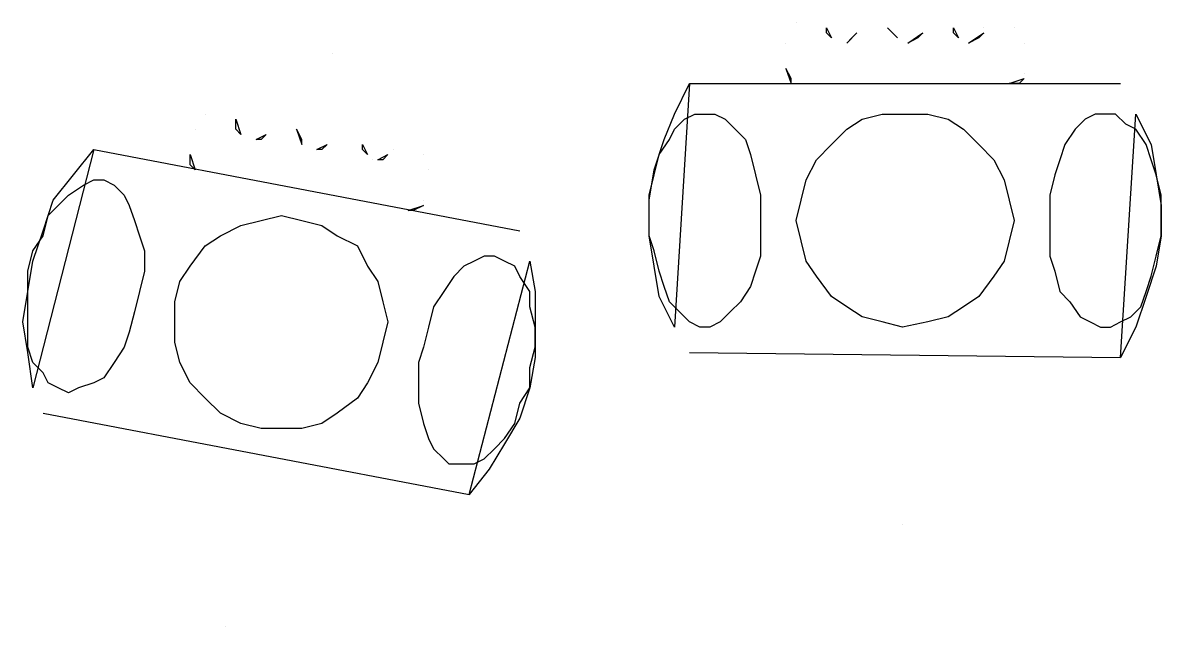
# Model space of a CAD drawing. Extents: x 16296671794 to 16296672922, y -37409618160 to -37409617334.
# Drawn here: x 16296672082.2 to 16296672145.6, y -37409618048 to -37409618014.5 of the extents above; entities that cross this region are included whole.
import ezdxf

# ---------------------------------------------------------------- set-up
doc = ezdxf.new("R2010")
doc.units = 0
doc.header["$LTSCALE"] = 10
doc.header["$MEASUREMENT"] = 0
doc.linetypes.add('ACAD_ISO08W100', pattern=[36, 24, -3, 6, -3])
doc.layers.get('0').update_dxf_attribs({"linetype": 'CONTINUOUS'})
doc.layers.add('中心线', color=1, linetype='ACAD_ISO08W100', lineweight=20)

msp = doc.modelspace()

# ---------------------------------------------------------------- linework, layer by layer
for points in [[(16296672125.26343, -37409618014.461807), (16296672125.26343, -37409618014.461807), (16296672125.26343, -37409618004.029694), (16296672125.26343, -37409618004.029694)], [(16296672126.954679, -37409618014.744377), (16296672126.954679, -37409618014.744377), (16296672126.954679, -37409618004.029694), (16296672126.954679, -37409618004.029694)], [(16296672130.339239, -37409618014.744377), (16296672130.339239, -37409618014.744377), (16296672130.621799, -37409618004.029694), (16296672130.621799, -37409618004.029694)], [(16296672135.69762, -37409618014.744377), (16296672135.69762, -37409618014.744377), (16296672135.980181, -37409618004.029694), (16296672135.980181, -37409618004.029694)], [(16296672137.38887, -37409618014.744377), (16296672137.38887, -37409618014.744377), (16296672137.673491, -37409618004.029694), (16296672137.673491, -37409618004.029694)], [(16296672124.698299, -37409618015.589996), (16296672124.698299, -37409618015.589996), (16296672125.26343, -37409618014.461807), (16296672125.26343, -37409618014.461807)], [(16296672128.080799, -37409618015.589996), (16296672128.080799, -37409618015.589996), (16296672127.800301, -37409618015.589996), (16296672127.800301, -37409618015.589996)], [(16296672131.46743, -37409618015.589996), (16296672131.46743, -37409618015.589996), (16296672131.18487, -37409618015.589996), (16296672131.18487, -37409618015.589996)], [(16296672137.953991, -37409618015.589996), (16296672137.953991, -37409618015.589996), (16296672137.38887, -37409618014.744377), (16296672137.38887, -37409618014.744377)], [(16296672124.698299, -37409618016.998703), (16296672124.698299, -37409618016.998703), (16296672124.698299, -37409618015.589996), (16296672124.698299, -37409618015.589996)], [(16296672119.33787, -37409618017.844307), (16296672119.33787, -37409618017.844307), (16296672143.31237, -37409618017.844307), (16296672143.31237, -37409618017.844307)], [(16296672137.10837, -37409618017.844307), (16296672137.10837, -37409618017.844307), (16296672125.54393, -37409618017.844307), (16296672125.54393, -37409618017.844307)], [(16296672137.953991, -37409618017.283318), (16296672137.953991, -37409618017.283318), (16296672137.953991, -37409618015.589996), (16296672137.953991, -37409618015.589996)], [(16296672092.403641, -37409618019.537628), (16296672092.403641, -37409618019.537628), (16296672094.379511, -37409618009.105507), (16296672094.379511, -37409618009.105507)], [(16296672091.84057, -37409618020.383263), (16296672091.84057, -37409618020.383263), (16296672092.403641, -37409618019.537628), (16296672092.403641, -37409618019.537628)], [(16296672094.096951, -37409618019.82019), (16296672094.096951, -37409618019.82019), (16296672096.070761, -37409618009.388069), (16296672096.070761, -37409618009.388069)], [(16296672097.48151, -37409618020.383263), (16296672097.48151, -37409618020.383263), (16296672099.45532, -37409618009.951134), (16296672099.45532, -37409618009.951134)], [(16296672095.22514, -37409618020.94838), (16296672095.22514, -37409618020.94838), (16296672094.94257, -37409618020.665817), (16296672094.94257, -37409618020.665817)], [(16296672086.19964, -37409618021.511436), (16296672086.19964, -37409618021.511436), (16296672109.891569, -37409618026.024193), (16296672109.891569, -37409618026.024193)], [(16296672098.609699, -37409618021.511436), (16296672098.609699, -37409618021.511436), (16296672098.327141, -37409618021.511436), (16296672098.327141, -37409618021.511436)], [(16296672102.841949, -37409618021.511436), (16296672102.841949, -37409618021.511436), (16296672104.8137, -37409618011.081383), (16296672104.8137, -37409618011.081383)], [(16296672091.55801, -37409618021.794006), (16296672091.55801, -37409618021.794006), (16296672091.84057, -37409618020.383263), (16296672091.84057, -37409618020.383263)], [(16296672101.7117, -37409618022.076569), (16296672101.7117, -37409618022.076569), (16296672101.992201, -37409618022.076569), (16296672101.992201, -37409618022.076569)], [(16296672104.533199, -37409618021.794006), (16296672104.533199, -37409618021.794006), (16296672106.50701, -37409618011.361877), (16296672106.50701, -37409618011.361877)], [(16296672104.8137, -37409618022.639633), (16296672104.8137, -37409618022.639633), (16296672104.533199, -37409618021.794006), (16296672104.533199, -37409618021.794006)], [(16296672104.533199, -37409618024.330879), (16296672104.533199, -37409618024.330879), (16296672104.8137, -37409618022.639633), (16296672104.8137, -37409618022.639633)], [(16296672103.687571, -37409618024.896004), (16296672103.687571, -37409618024.896004), (16296672092.12314, -37409618022.639633), (16296672092.12314, -37409618022.639633)], [(16296672119.33787, -37409618032.789192), (16296672119.33787, -37409618032.789192), (16296672143.31237, -37409618033.071747), (16296672143.31237, -37409618033.071747)], [(16296672083.380199, -37409618036.173759), (16296672083.380199, -37409618036.173759), (16296672107.07007, -37409618040.684441), (16296672107.07007, -37409618040.684441)]]:
    msp.add_open_spline(points, degree=3)
for points, knots in [([(16296672126.954679, -37409618014.744377), (16296672126.954679, -37409618014.744377), (16296672126.954679, -37409618015.026947), (16296672126.954679, -37409618015.026947), (16296672126.954679, -37409618015.026947), (16296672126.954679, -37409618015.026947), (16296672127.23518, -37409618015.307442), (16296672127.23518, -37409618015.307442), (16296672127.23518, -37409618015.307442), (16296672127.23518, -37409618015.307442), (16296672127.800301, -37409618015.589996), (16296672127.800301, -37409618015.589996)], [0, 0, 0, 0, 0.333333333, 0.333333333, 0.333333333, 0.333333343, 0.666666667, 0.666666667, 0.666666667, 0.666666677, 1, 1, 1, 1]), ([(16296672128.080799, -37409618015.589996), (16296672128.080799, -37409618015.589996), (16296672128.365431, -37409618015.307442), (16296672128.365431, -37409618015.307442), (16296672128.365431, -37409618015.307442), (16296672128.365431, -37409618015.307442), (16296672128.645929, -37409618015.026947), (16296672128.645929, -37409618015.026947), (16296672128.645929, -37409618015.026947), (16296672128.645929, -37409618015.026947), (16296672128.93055, -37409618014.744377), (16296672128.93055, -37409618014.744377)], [0, 0, 0, 0, 0.333333333, 0.333333333, 0.333333333, 0.333333343, 0.666666667, 0.666666667, 0.666666667, 0.666666677, 1, 1, 1, 1]), ([(16296672130.339239, -37409618014.744377), (16296672130.339239, -37409618014.744377), (16296672130.621799, -37409618015.026947), (16296672130.621799, -37409618015.026947), (16296672130.621799, -37409618015.026947), (16296672130.621799, -37409618015.026947), (16296672130.9023, -37409618015.307442), (16296672130.9023, -37409618015.307442), (16296672130.9023, -37409618015.307442), (16296672130.9023, -37409618015.307442), (16296672131.18487, -37409618015.589996), (16296672131.18487, -37409618015.589996)], [0, 0, 0, 0, 0.333333333, 0.333333333, 0.333333333, 0.333333343, 0.666666667, 0.666666667, 0.666666667, 0.666666677, 1, 1, 1, 1]), ([(16296672131.46743, -37409618015.589996), (16296672131.46743, -37409618015.589996), (16296672132.030491, -37409618015.307442), (16296672132.030491, -37409618015.307442), (16296672132.030491, -37409618015.307442), (16296672132.030491, -37409618015.307442), (16296672132.313049, -37409618015.026947), (16296672132.313049, -37409618015.026947), (16296672132.313049, -37409618015.026947), (16296672132.313049, -37409618015.026947), (16296672132.313049, -37409618014.744377), (16296672132.313049, -37409618014.744377)], [0, 0, 0, 0, 0.333333333, 0.333333333, 0.333333333, 0.333333343, 0.666666667, 0.666666667, 0.666666667, 0.666666677, 1, 1, 1, 1]), ([(16296672134.006359, -37409618014.744377), (16296672134.006359, -37409618014.744377), (16296672134.006359, -37409618015.026947), (16296672134.006359, -37409618015.026947), (16296672134.006359, -37409618015.026947), (16296672134.006359, -37409618015.026947), (16296672134.286869, -37409618015.307442), (16296672134.286869, -37409618015.307442), (16296672134.286869, -37409618015.307442), (16296672134.286869, -37409618015.307442), (16296672134.85199, -37409618015.589996), (16296672134.85199, -37409618015.589996)], [0, 0, 0, 0, 0.333333333, 0.333333333, 0.333333333, 0.333333343, 0.666666667, 0.666666667, 0.666666667, 0.666666677, 1, 1, 1, 1]), ([(16296672134.85199, -37409618015.589996), (16296672134.85199, -37409618015.589996), (16296672135.41712, -37409618015.307442), (16296672135.41712, -37409618015.307442), (16296672135.41712, -37409618015.307442), (16296672135.41712, -37409618015.307442), (16296672135.69762, -37409618015.026947), (16296672135.69762, -37409618015.026947), (16296672135.69762, -37409618015.026947), (16296672135.69762, -37409618015.026947), (16296672135.69762, -37409618014.744377), (16296672135.69762, -37409618014.744377)], [0, 0, 0, 0, 0.333333333, 0.333333333, 0.333333333, 0.333333343, 0.666666667, 0.666666667, 0.666666667, 0.666666677, 1, 1, 1, 1]), ([(16296672124.698299, -37409618016.998703), (16296672124.698299, -37409618016.998703), (16296672124.9788, -37409618017.56382), (16296672124.9788, -37409618017.56382), (16296672124.9788, -37409618017.56382), (16296672124.9788, -37409618017.56382), (16296672124.9788, -37409618017.844307), (16296672124.9788, -37409618017.844307), (16296672124.9788, -37409618017.844307), (16296672124.9788, -37409618017.844307), (16296672125.54393, -37409618017.844307), (16296672125.54393, -37409618017.844307)], [0, 0, 0, 0, 0.333333333, 0.333333333, 0.333333333, 0.333333343, 0.666666667, 0.666666667, 0.666666667, 0.666666677, 1, 1, 1, 1]), ([(16296672119.33787, -37409618017.844307), (16296672119.33787, -37409618017.844307), (16296672118.492241, -37409618019.537628), (16296672118.492241, -37409618019.537628), (16296672118.492241, -37409618019.537628), (16296672118.492241, -37409618019.537628), (16296672117.92712, -37409618020.94632), (16296672117.92712, -37409618020.94632), (16296672117.92712, -37409618020.94632), (16296672117.92712, -37409618020.94632), (16296672117.366119, -37409618022.637573), (16296672117.366119, -37409618022.637573), (16296672117.366119, -37409618022.637573), (16296672117.366119, -37409618022.637573), (16296672117.08149, -37409618024.330879), (16296672117.08149, -37409618024.330879), (16296672117.08149, -37409618024.330879), (16296672117.08149, -37409618024.330879), (16296672117.08149, -37409618026.304703), (16296672117.08149, -37409618026.304703), (16296672117.08149, -37409618026.304703), (16296672117.08149, -37409618026.304703), (16296672117.366119, -37409618027.995941), (16296672117.366119, -37409618027.995941), (16296672117.366119, -37409618027.995941), (16296672117.366119, -37409618027.995941), (16296672117.64662, -37409618029.687187), (16296672117.64662, -37409618029.687187), (16296672117.64662, -37409618029.687187), (16296672117.64662, -37409618029.687187), (16296672118.492241, -37409618031.380508), (16296672118.492241, -37409618031.380508), (16296672118.492241, -37409618031.380508), (16296672118.492241, -37409618031.380508), (16296672119.33787, -37409618032.789192), (16296672119.33787, -37409618032.789192)], [0, 0, 0, 0, 0.111111111, 0.111111111, 0.111111111, 0.111111121, 0.222222222, 0.222222222, 0.222222222, 0.222222232, 0.333333333, 0.333333333, 0.333333333, 0.333333343, 0.444444444, 0.444444444, 0.444444444, 0.444444454, 0.555555556, 0.555555556, 0.555555556, 0.555555566, 0.666666667, 0.666666667, 0.666666667, 0.666666677, 0.777777778, 0.777777778, 0.777777778, 0.777777788, 0.888888889, 0.888888889, 0.888888889, 0.888888899, 1, 1, 1, 1]), ([(16296672137.10837, -37409618017.844307), (16296672137.10837, -37409618017.844307), (16296672137.673491, -37409618017.844307), (16296672137.673491, -37409618017.844307), (16296672137.673491, -37409618017.844307), (16296672137.673491, -37409618017.844307), (16296672137.953991, -37409618017.56382), (16296672137.953991, -37409618017.56382), (16296672137.953991, -37409618017.56382), (16296672137.953991, -37409618017.56382), (16296672137.953991, -37409618017.283318), (16296672137.953991, -37409618017.283318)], [0, 0, 0, 0, 0.333333333, 0.333333333, 0.333333333, 0.333333343, 0.666666667, 0.666666667, 0.666666667, 0.666666677, 1, 1, 1, 1]), ([(16296672120.185551, -37409618019.537628), (16296672120.185551, -37409618019.537628), (16296672119.62249, -37409618019.537628), (16296672119.62249, -37409618019.537628), (16296672119.62249, -37409618019.537628), (16296672119.62249, -37409618019.537628), (16296672119.057369, -37409618019.82019), (16296672119.057369, -37409618019.82019), (16296672119.057369, -37409618019.82019), (16296672119.057369, -37409618019.82019), (16296672118.492241, -37409618020.383263), (16296672118.492241, -37409618020.383263), (16296672118.492241, -37409618020.383263), (16296672118.492241, -37409618020.383263), (16296672118.21174, -37409618020.94632), (16296672118.21174, -37409618020.94632), (16296672118.21174, -37409618020.94632), (16296672118.21174, -37409618020.94632), (16296672117.64662, -37409618021.791946), (16296672117.64662, -37409618021.791946), (16296672117.64662, -37409618021.791946), (16296672117.64662, -37409618021.791946), (16296672117.366119, -37409618022.922203), (16296672117.366119, -37409618022.922203), (16296672117.366119, -37409618022.922203), (16296672117.366119, -37409618022.922203), (16296672117.08149, -37409618024.048317), (16296672117.08149, -37409618024.048317), (16296672117.08149, -37409618024.048317), (16296672117.08149, -37409618024.048317), (16296672117.08149, -37409618025.176514), (16296672117.08149, -37409618025.176514), (16296672117.08149, -37409618025.176514), (16296672117.08149, -37409618025.176514), (16296672117.08149, -37409618026.304703), (16296672117.08149, -37409618026.304703), (16296672117.08149, -37409618026.304703), (16296672117.08149, -37409618026.304703), (16296672117.366119, -37409618027.150322), (16296672117.366119, -37409618027.150322), (16296672117.366119, -37409618027.150322), (16296672117.366119, -37409618027.150322), (16296672117.64662, -37409618028.278503), (16296672117.64662, -37409618028.278503), (16296672117.64662, -37409618028.278503), (16296672117.64662, -37409618028.278503), (16296672117.92712, -37409618029.12413), (16296672117.92712, -37409618029.12413), (16296672117.92712, -37409618029.12413), (16296672117.92712, -37409618029.12413), (16296672118.21174, -37409618029.969757), (16296672118.21174, -37409618029.969757), (16296672118.21174, -37409618029.969757), (16296672118.21174, -37409618029.969757), (16296672118.776871, -37409618030.534882), (16296672118.776871, -37409618030.534882), (16296672118.776871, -37409618030.534882), (16296672118.776871, -37409618030.534882), (16296672119.33787, -37409618031.097954), (16296672119.33787, -37409618031.097954), (16296672119.33787, -37409618031.097954), (16296672119.33787, -37409618031.097954), (16296672119.90299, -37409618031.380508), (16296672119.90299, -37409618031.380508), (16296672119.90299, -37409618031.380508), (16296672119.90299, -37409618031.380508), (16296672120.468109, -37409618031.380508), (16296672120.468109, -37409618031.380508), (16296672120.468109, -37409618031.380508), (16296672120.468109, -37409618031.380508), (16296672121.031179, -37409618031.097954), (16296672121.031179, -37409618031.097954), (16296672121.031179, -37409618031.097954), (16296672121.031179, -37409618031.097954), (16296672121.5963, -37409618030.534882), (16296672121.5963, -37409618030.534882), (16296672121.5963, -37409618030.534882), (16296672121.5963, -37409618030.534882), (16296672122.15937, -37409618029.969757), (16296672122.15937, -37409618029.969757), (16296672122.15937, -37409618029.969757), (16296672122.15937, -37409618029.969757), (16296672122.724489, -37409618029.12413), (16296672122.724489, -37409618029.12413), (16296672122.724489, -37409618029.12413), (16296672122.724489, -37409618029.12413), (16296672123.00499, -37409618028.278503), (16296672123.00499, -37409618028.278503), (16296672123.00499, -37409618028.278503), (16296672123.00499, -37409618028.278503), (16296672123.28755, -37409618027.432877), (16296672123.28755, -37409618027.432877), (16296672123.28755, -37409618027.432877), (16296672123.28755, -37409618027.432877), (16296672123.28755, -37409618026.304703), (16296672123.28755, -37409618026.304703), (16296672123.28755, -37409618026.304703), (16296672123.28755, -37409618026.304703), (16296672123.28755, -37409618025.176514), (16296672123.28755, -37409618025.176514), (16296672123.28755, -37409618025.176514), (16296672123.28755, -37409618025.176514), (16296672123.28755, -37409618024.048317), (16296672123.28755, -37409618024.048317), (16296672123.28755, -37409618024.048317), (16296672123.28755, -37409618024.048317), (16296672123.00499, -37409618022.922203), (16296672123.00499, -37409618022.922203), (16296672123.00499, -37409618022.922203), (16296672123.00499, -37409618022.922203), (16296672122.724489, -37409618021.791946), (16296672122.724489, -37409618021.791946), (16296672122.724489, -37409618021.791946), (16296672122.724489, -37409618021.791946), (16296672122.441931, -37409618020.94632), (16296672122.441931, -37409618020.94632), (16296672122.441931, -37409618020.94632), (16296672122.441931, -37409618020.94632), (16296672121.87887, -37409618020.383263), (16296672121.87887, -37409618020.383263), (16296672121.87887, -37409618020.383263), (16296672121.87887, -37409618020.383263), (16296672121.31374, -37409618019.82019), (16296672121.31374, -37409618019.82019), (16296672121.31374, -37409618019.82019), (16296672121.31374, -37409618019.82019), (16296672120.748619, -37409618019.537628), (16296672120.748619, -37409618019.537628), (16296672120.748619, -37409618019.537628), (16296672120.748619, -37409618019.537628), (16296672120.185551, -37409618019.537628), (16296672120.185551, -37409618019.537628)], [0, 0, 0, 0, 0.03030303, 0.03030303, 0.03030303, 0.03030304, 0.060606061, 0.060606061, 0.060606061, 0.060606071, 0.090909091, 0.090909091, 0.090909091, 0.090909101, 0.121212121, 0.121212121, 0.121212121, 0.121212131, 0.151515152, 0.151515152, 0.151515152, 0.151515162, 0.181818182, 0.181818182, 0.181818182, 0.181818192, 0.212121212, 0.212121212, 0.212121212, 0.212121222, 0.242424242, 0.242424242, 0.242424242, 0.242424252, 0.272727273, 0.272727273, 0.272727273, 0.272727283, 0.303030303, 0.303030303, 0.303030303, 0.303030313, 0.333333333, 0.333333333, 0.333333333, 0.333333343, 0.363636364, 0.363636364, 0.363636364, 0.363636374, 0.393939394, 0.393939394, 0.393939394, 0.393939404, 0.424242424, 0.424242424, 0.424242424, 0.424242434, 0.454545455, 0.454545455, 0.454545455, 0.454545465, 0.484848485, 0.484848485, 0.484848485, 0.484848495, 0.515151515, 0.515151515, 0.515151515, 0.515151525, 0.545454545, 0.545454545, 0.545454545, 0.545454555, 0.575757576, 0.575757576, 0.575757576, 0.575757586, 0.606060606, 0.606060606, 0.606060606, 0.606060616, 0.636363636, 0.636363636, 0.636363636, 0.636363646, 0.666666667, 0.666666667, 0.666666667, 0.666666677, 0.696969697, 0.696969697, 0.696969697, 0.696969707, 0.727272727, 0.727272727, 0.727272727, 0.727272737, 0.757575758, 0.757575758, 0.757575758, 0.757575768, 0.787878788, 0.787878788, 0.787878788, 0.787878798, 0.818181818, 0.818181818, 0.818181818, 0.818181828, 0.848484848, 0.848484848, 0.848484848, 0.848484858, 0.878787879, 0.878787879, 0.878787879, 0.878787889, 0.909090909, 0.909090909, 0.909090909, 0.909090919, 0.939393939, 0.939393939, 0.939393939, 0.939393949, 0.96969697, 0.96969697, 0.96969697, 0.96969698, 1, 1, 1, 1]), ([(16296672137.38887, -37409618025.459068), (16296672137.38887, -37409618025.459068), (16296672137.10837, -37409618024.330879), (16296672137.10837, -37409618024.330879), (16296672137.10837, -37409618024.330879), (16296672137.10837, -37409618024.330879), (16296672136.8258, -37409618023.20269), (16296672136.8258, -37409618023.20269), (16296672136.8258, -37409618023.20269), (16296672136.8258, -37409618023.20269), (16296672136.262739, -37409618022.076569), (16296672136.262739, -37409618022.076569), (16296672136.262739, -37409618022.076569), (16296672136.262739, -37409618022.076569), (16296672135.41712, -37409618021.228882), (16296672135.41712, -37409618021.228882), (16296672135.41712, -37409618021.228882), (16296672135.41712, -37409618021.228882), (16296672134.569429, -37409618020.383263), (16296672134.569429, -37409618020.383263), (16296672134.569429, -37409618020.383263), (16296672134.569429, -37409618020.383263), (16296672133.723801, -37409618019.82019), (16296672133.723801, -37409618019.82019), (16296672133.723801, -37409618019.82019), (16296672133.723801, -37409618019.82019), (16296672132.595619, -37409618019.537628), (16296672132.595619, -37409618019.537628), (16296672132.595619, -37409618019.537628), (16296672132.595619, -37409618019.537628), (16296672131.18487, -37409618019.537628), (16296672131.18487, -37409618019.537628), (16296672131.18487, -37409618019.537628), (16296672131.18487, -37409618019.537628), (16296672130.056681, -37409618019.537628), (16296672130.056681, -37409618019.537628), (16296672130.056681, -37409618019.537628), (16296672130.056681, -37409618019.537628), (16296672128.93055, -37409618019.82019), (16296672128.93055, -37409618019.82019), (16296672128.93055, -37409618019.82019), (16296672128.93055, -37409618019.82019), (16296672128.080799, -37409618020.383263), (16296672128.080799, -37409618020.383263), (16296672128.080799, -37409618020.383263), (16296672128.080799, -37409618020.383263), (16296672127.23518, -37409618021.228882), (16296672127.23518, -37409618021.228882), (16296672127.23518, -37409618021.228882), (16296672127.23518, -37409618021.228882), (16296672126.389549, -37409618022.076569), (16296672126.389549, -37409618022.076569), (16296672126.389549, -37409618022.076569), (16296672126.389549, -37409618022.076569), (16296672125.82649, -37409618023.20269), (16296672125.82649, -37409618023.20269), (16296672125.82649, -37409618023.20269), (16296672125.82649, -37409618023.20269), (16296672125.54393, -37409618024.330879), (16296672125.54393, -37409618024.330879), (16296672125.54393, -37409618024.330879), (16296672125.54393, -37409618024.330879), (16296672125.26343, -37409618025.459068), (16296672125.26343, -37409618025.459068), (16296672125.26343, -37409618025.459068), (16296672125.26343, -37409618025.459068), (16296672125.54393, -37409618026.587257), (16296672125.54393, -37409618026.587257), (16296672125.54393, -37409618026.587257), (16296672125.54393, -37409618026.587257), (16296672125.82649, -37409618027.713379), (16296672125.82649, -37409618027.713379), (16296672125.82649, -37409618027.713379), (16296672125.82649, -37409618027.713379), (16296672126.389549, -37409618028.559013), (16296672126.389549, -37409618028.559013), (16296672126.389549, -37409618028.559013), (16296672126.389549, -37409618028.559013), (16296672127.23518, -37409618029.687187), (16296672127.23518, -37409618029.687187), (16296672127.23518, -37409618029.687187), (16296672127.23518, -37409618029.687187), (16296672128.080799, -37409618030.252319), (16296672128.080799, -37409618030.252319), (16296672128.080799, -37409618030.252319), (16296672128.080799, -37409618030.252319), (16296672128.93055, -37409618030.815376), (16296672128.93055, -37409618030.815376), (16296672128.93055, -37409618030.815376), (16296672128.93055, -37409618030.815376), (16296672130.056681, -37409618031.097954), (16296672130.056681, -37409618031.097954), (16296672130.056681, -37409618031.097954), (16296672130.056681, -37409618031.097954), (16296672131.18487, -37409618031.380508), (16296672131.18487, -37409618031.380508), (16296672131.18487, -37409618031.380508), (16296672131.18487, -37409618031.380508), (16296672132.595619, -37409618031.097954), (16296672132.595619, -37409618031.097954), (16296672132.595619, -37409618031.097954), (16296672132.595619, -37409618031.097954), (16296672133.723801, -37409618030.815376), (16296672133.723801, -37409618030.815376), (16296672133.723801, -37409618030.815376), (16296672133.723801, -37409618030.815376), (16296672134.569429, -37409618030.252319), (16296672134.569429, -37409618030.252319), (16296672134.569429, -37409618030.252319), (16296672134.569429, -37409618030.252319), (16296672135.41712, -37409618029.687187), (16296672135.41712, -37409618029.687187), (16296672135.41712, -37409618029.687187), (16296672135.41712, -37409618029.687187), (16296672136.262739, -37409618028.559013), (16296672136.262739, -37409618028.559013), (16296672136.262739, -37409618028.559013), (16296672136.262739, -37409618028.559013), (16296672136.8258, -37409618027.713379), (16296672136.8258, -37409618027.713379), (16296672136.8258, -37409618027.713379), (16296672136.8258, -37409618027.713379), (16296672137.10837, -37409618026.587257), (16296672137.10837, -37409618026.587257), (16296672137.10837, -37409618026.587257), (16296672137.10837, -37409618026.587257), (16296672137.38887, -37409618025.459068), (16296672137.38887, -37409618025.459068)], [0, 0, 0, 0, 0.03125, 0.03125, 0.03125, 0.03125001, 0.0625, 0.0625, 0.0625, 0.06250001, 0.09375, 0.09375, 0.09375, 0.09375001, 0.125, 0.125, 0.125, 0.12500001, 0.15625, 0.15625, 0.15625, 0.15625001, 0.1875, 0.1875, 0.1875, 0.18750001, 0.21875, 0.21875, 0.21875, 0.21875001, 0.25, 0.25, 0.25, 0.25000001, 0.28125, 0.28125, 0.28125, 0.28125001, 0.3125, 0.3125, 0.3125, 0.31250001, 0.34375, 0.34375, 0.34375, 0.34375001, 0.375, 0.375, 0.375, 0.37500001, 0.40625, 0.40625, 0.40625, 0.40625001, 0.4375, 0.4375, 0.4375, 0.43750001, 0.46875, 0.46875, 0.46875, 0.46875001, 0.5, 0.5, 0.5, 0.50000001, 0.53125, 0.53125, 0.53125, 0.53125001, 0.5625, 0.5625, 0.5625, 0.56250001, 0.59375, 0.59375, 0.59375, 0.59375001, 0.625, 0.625, 0.625, 0.62500001, 0.65625, 0.65625, 0.65625, 0.65625001, 0.6875, 0.6875, 0.6875, 0.68750001, 0.71875, 0.71875, 0.71875, 0.71875001, 0.75, 0.75, 0.75, 0.75000001, 0.78125, 0.78125, 0.78125, 0.78125001, 0.8125, 0.8125, 0.8125, 0.81250001, 0.84375, 0.84375, 0.84375, 0.84375001, 0.875, 0.875, 0.875, 0.87500001, 0.90625, 0.90625, 0.90625, 0.90625001, 0.9375, 0.9375, 0.9375, 0.93750001, 0.96875, 0.96875, 0.96875, 0.96875001, 1, 1, 1, 1]), ([(16296672142.46674, -37409618019.537628), (16296672142.46674, -37409618019.537628), (16296672143.03187, -37409618019.537628), (16296672143.03187, -37409618019.537628), (16296672143.03187, -37409618019.537628), (16296672143.03187, -37409618019.537628), (16296672143.594931, -37409618020.100693), (16296672143.594931, -37409618020.100693), (16296672143.594931, -37409618020.100693), (16296672143.594931, -37409618020.100693), (16296672144.160049, -37409618020.383263), (16296672144.160049, -37409618020.383263), (16296672144.160049, -37409618020.383263), (16296672144.160049, -37409618020.383263), (16296672144.72312, -37409618021.228882), (16296672144.72312, -37409618021.228882), (16296672144.72312, -37409618021.228882), (16296672144.72312, -37409618021.228882), (16296672145.00568, -37409618022.076569), (16296672145.00568, -37409618022.076569), (16296672145.00568, -37409618022.076569), (16296672145.00568, -37409618022.076569), (16296672145.28618, -37409618022.922203), (16296672145.28618, -37409618022.922203), (16296672145.28618, -37409618022.922203), (16296672145.28618, -37409618022.922203), (16296672145.568741, -37409618024.048317), (16296672145.568741, -37409618024.048317), (16296672145.568741, -37409618024.048317), (16296672145.568741, -37409618024.048317), (16296672145.568741, -37409618025.176514), (16296672145.568741, -37409618025.176514), (16296672145.568741, -37409618025.176514), (16296672145.568741, -37409618025.176514), (16296672145.568741, -37409618026.304703), (16296672145.568741, -37409618026.304703), (16296672145.568741, -37409618026.304703), (16296672145.568741, -37409618026.304703), (16296672145.28618, -37409618027.432877), (16296672145.28618, -37409618027.432877), (16296672145.28618, -37409618027.432877), (16296672145.28618, -37409618027.432877), (16296672145.00568, -37409618028.559013), (16296672145.00568, -37409618028.559013), (16296672145.00568, -37409618028.559013), (16296672145.00568, -37409618028.559013), (16296672144.72312, -37409618029.406693), (16296672144.72312, -37409618029.406693), (16296672144.72312, -37409618029.406693), (16296672144.72312, -37409618029.406693), (16296672144.44055, -37409618030.252319), (16296672144.44055, -37409618030.252319), (16296672144.44055, -37409618030.252319), (16296672144.44055, -37409618030.252319), (16296672143.877489, -37409618030.815376), (16296672143.877489, -37409618030.815376), (16296672143.877489, -37409618030.815376), (16296672143.877489, -37409618030.815376), (16296672143.31237, -37409618031.097954), (16296672143.31237, -37409618031.097954), (16296672143.31237, -37409618031.097954), (16296672143.31237, -37409618031.097954), (16296672142.7493, -37409618031.380508), (16296672142.7493, -37409618031.380508), (16296672142.7493, -37409618031.380508), (16296672142.7493, -37409618031.380508), (16296672142.184179, -37409618031.380508), (16296672142.184179, -37409618031.380508), (16296672142.184179, -37409618031.380508), (16296672142.184179, -37409618031.380508), (16296672141.621111, -37409618031.097954), (16296672141.621111, -37409618031.097954), (16296672141.621111, -37409618031.097954), (16296672141.621111, -37409618031.097954), (16296672141.05599, -37409618030.815376), (16296672141.05599, -37409618030.815376), (16296672141.05599, -37409618030.815376), (16296672141.05599, -37409618030.815376), (16296672140.49087, -37409618029.969757), (16296672140.49087, -37409618029.969757), (16296672140.49087, -37409618029.969757), (16296672140.49087, -37409618029.969757), (16296672139.929859, -37409618029.406693), (16296672139.929859, -37409618029.406693), (16296672139.929859, -37409618029.406693), (16296672139.929859, -37409618029.406693), (16296672139.645241, -37409618028.278503), (16296672139.645241, -37409618028.278503), (16296672139.645241, -37409618028.278503), (16296672139.645241, -37409618028.278503), (16296672139.36474, -37409618027.432877), (16296672139.36474, -37409618027.432877), (16296672139.36474, -37409618027.432877), (16296672139.36474, -37409618027.432877), (16296672139.36474, -37409618026.304703), (16296672139.36474, -37409618026.304703), (16296672139.36474, -37409618026.304703), (16296672139.36474, -37409618026.304703), (16296672139.36474, -37409618025.176514), (16296672139.36474, -37409618025.176514), (16296672139.36474, -37409618025.176514), (16296672139.36474, -37409618025.176514), (16296672139.36474, -37409618024.048317), (16296672139.36474, -37409618024.048317), (16296672139.36474, -37409618024.048317), (16296672139.36474, -37409618024.048317), (16296672139.645241, -37409618022.922203), (16296672139.645241, -37409618022.922203), (16296672139.645241, -37409618022.922203), (16296672139.645241, -37409618022.922203), (16296672139.929859, -37409618022.076569), (16296672139.929859, -37409618022.076569), (16296672139.929859, -37409618022.076569), (16296672139.929859, -37409618022.076569), (16296672140.210369, -37409618021.228882), (16296672140.210369, -37409618021.228882), (16296672140.210369, -37409618021.228882), (16296672140.210369, -37409618021.228882), (16296672140.77549, -37409618020.383263), (16296672140.77549, -37409618020.383263), (16296672140.77549, -37409618020.383263), (16296672140.77549, -37409618020.383263), (16296672141.338551, -37409618019.82019), (16296672141.338551, -37409618019.82019), (16296672141.338551, -37409618019.82019), (16296672141.338551, -37409618019.82019), (16296672141.901621, -37409618019.537628), (16296672141.901621, -37409618019.537628), (16296672141.901621, -37409618019.537628), (16296672141.901621, -37409618019.537628), (16296672142.46674, -37409618019.537628), (16296672142.46674, -37409618019.537628)], [0, 0, 0, 0, 0.03030303, 0.03030303, 0.03030303, 0.03030304, 0.060606061, 0.060606061, 0.060606061, 0.060606071, 0.090909091, 0.090909091, 0.090909091, 0.090909101, 0.121212121, 0.121212121, 0.121212121, 0.121212131, 0.151515152, 0.151515152, 0.151515152, 0.151515162, 0.181818182, 0.181818182, 0.181818182, 0.181818192, 0.212121212, 0.212121212, 0.212121212, 0.212121222, 0.242424242, 0.242424242, 0.242424242, 0.242424252, 0.272727273, 0.272727273, 0.272727273, 0.272727283, 0.303030303, 0.303030303, 0.303030303, 0.303030313, 0.333333333, 0.333333333, 0.333333333, 0.333333343, 0.363636364, 0.363636364, 0.363636364, 0.363636374, 0.393939394, 0.393939394, 0.393939394, 0.393939404, 0.424242424, 0.424242424, 0.424242424, 0.424242434, 0.454545455, 0.454545455, 0.454545455, 0.454545465, 0.484848485, 0.484848485, 0.484848485, 0.484848495, 0.515151515, 0.515151515, 0.515151515, 0.515151525, 0.545454545, 0.545454545, 0.545454545, 0.545454555, 0.575757576, 0.575757576, 0.575757576, 0.575757586, 0.606060606, 0.606060606, 0.606060606, 0.606060616, 0.636363636, 0.636363636, 0.636363636, 0.636363646, 0.666666667, 0.666666667, 0.666666667, 0.666666677, 0.696969697, 0.696969697, 0.696969697, 0.696969707, 0.727272727, 0.727272727, 0.727272727, 0.727272737, 0.757575758, 0.757575758, 0.757575758, 0.757575768, 0.787878788, 0.787878788, 0.787878788, 0.787878798, 0.818181818, 0.818181818, 0.818181818, 0.818181828, 0.848484848, 0.848484848, 0.848484848, 0.848484858, 0.878787879, 0.878787879, 0.878787879, 0.878787889, 0.909090909, 0.909090909, 0.909090909, 0.909090919, 0.939393939, 0.939393939, 0.939393939, 0.939393949, 0.96969697, 0.96969697, 0.96969697, 0.96969698, 1, 1, 1, 1]), ([(16296672143.31237, -37409618033.071747), (16296672143.31237, -37409618033.071747), (16296672144.160049, -37409618031.380508), (16296672144.160049, -37409618031.380508), (16296672144.160049, -37409618031.380508), (16296672144.160049, -37409618031.380508), (16296672144.72312, -37409618029.687187), (16296672144.72312, -37409618029.687187), (16296672144.72312, -37409618029.687187), (16296672144.72312, -37409618029.687187), (16296672145.28618, -37409618027.995941), (16296672145.28618, -37409618027.995941), (16296672145.28618, -37409618027.995941), (16296672145.28618, -37409618027.995941), (16296672145.568741, -37409618026.304703), (16296672145.568741, -37409618026.304703), (16296672145.568741, -37409618026.304703), (16296672145.568741, -37409618026.304703), (16296672145.568741, -37409618024.613441), (16296672145.568741, -37409618024.613441), (16296672145.568741, -37409618024.613441), (16296672145.568741, -37409618024.613441), (16296672145.28618, -37409618022.922203), (16296672145.28618, -37409618022.922203), (16296672145.28618, -37409618022.922203), (16296672145.28618, -37409618022.922203), (16296672145.00568, -37409618021.228882), (16296672145.00568, -37409618021.228882), (16296672145.00568, -37409618021.228882), (16296672145.00568, -37409618021.228882), (16296672144.160049, -37409618019.537628), (16296672144.160049, -37409618019.537628), (16296672144.160049, -37409618019.537628), (16296672144.160049, -37409618019.537628), (16296672143.31237, -37409618017.844307), (16296672143.31237, -37409618017.844307)], [0, 0, 0, 0, 0.111111111, 0.111111111, 0.111111111, 0.111111121, 0.222222222, 0.222222222, 0.222222222, 0.222222232, 0.333333333, 0.333333333, 0.333333333, 0.333333343, 0.444444444, 0.444444444, 0.444444444, 0.444444454, 0.555555556, 0.555555556, 0.555555556, 0.555555566, 0.666666667, 0.666666667, 0.666666667, 0.666666677, 0.777777778, 0.777777778, 0.777777778, 0.777777788, 0.888888889, 0.888888889, 0.888888889, 0.888888899, 1, 1, 1, 1]), ([(16296672094.096951, -37409618019.82019), (16296672094.096951, -37409618019.82019), (16296672094.096951, -37409618020.383263), (16296672094.096951, -37409618020.383263), (16296672094.096951, -37409618020.383263), (16296672094.096951, -37409618020.383263), (16296672094.379511, -37409618020.665817), (16296672094.379511, -37409618020.665817), (16296672094.379511, -37409618020.665817), (16296672094.379511, -37409618020.665817), (16296672094.94257, -37409618020.665817), (16296672094.94257, -37409618020.665817)], [0, 0, 0, 0, 0.333333333, 0.333333333, 0.333333333, 0.333333343, 0.666666667, 0.666666667, 0.666666667, 0.666666677, 1, 1, 1, 1]), ([(16296672097.48151, -37409618020.383263), (16296672097.48151, -37409618020.383263), (16296672097.764071, -37409618020.94838), (16296672097.764071, -37409618020.94838), (16296672097.764071, -37409618020.94838), (16296672097.764071, -37409618020.94838), (16296672097.764071, -37409618021.230942), (16296672097.764071, -37409618021.230942), (16296672097.764071, -37409618021.230942), (16296672097.764071, -37409618021.230942), (16296672098.327141, -37409618021.511436), (16296672098.327141, -37409618021.511436)], [0, 0, 0, 0, 0.333333333, 0.333333333, 0.333333333, 0.333333343, 0.666666667, 0.666666667, 0.666666667, 0.666666677, 1, 1, 1, 1]), ([(16296672095.22514, -37409618020.94838), (16296672095.22514, -37409618020.94838), (16296672095.5077, -37409618020.94838), (16296672095.5077, -37409618020.94838), (16296672095.5077, -37409618020.94838), (16296672095.5077, -37409618020.94838), (16296672095.7882, -37409618020.665817), (16296672095.7882, -37409618020.665817), (16296672095.7882, -37409618020.665817), (16296672095.7882, -37409618020.665817), (16296672096.070761, -37409618020.102753), (16296672096.070761, -37409618020.102753)], [0, 0, 0, 0, 0.333333333, 0.333333333, 0.333333333, 0.333333343, 0.666666667, 0.666666667, 0.666666667, 0.666666677, 1, 1, 1, 1]), ([(16296672086.19964, -37409618021.511436), (16296672086.19964, -37409618021.511436), (16296672085.071449, -37409618022.922203), (16296672085.071449, -37409618022.922203), (16296672085.071449, -37409618022.922203), (16296672085.071449, -37409618022.922203), (16296672083.94326, -37409618024.330879), (16296672083.94326, -37409618024.330879), (16296672083.94326, -37409618024.330879), (16296672083.94326, -37409618024.330879), (16296672083.380199, -37409618026.024193), (16296672083.380199, -37409618026.024193), (16296672083.380199, -37409618026.024193), (16296672083.380199, -37409618026.024193), (16296672082.815069, -37409618027.715446), (16296672082.815069, -37409618027.715446), (16296672082.815069, -37409618027.715446), (16296672082.815069, -37409618027.715446), (16296672082.534571, -37409618029.406693), (16296672082.534571, -37409618029.406693), (16296672082.534571, -37409618029.406693), (16296672082.534571, -37409618029.406693), (16296672082.24995, -37409618031.097954), (16296672082.24995, -37409618031.097954), (16296672082.24995, -37409618031.097954), (16296672082.24995, -37409618031.097954), (16296672082.534571, -37409618032.789192), (16296672082.534571, -37409618032.789192), (16296672082.534571, -37409618032.789192), (16296672082.534571, -37409618032.789192), (16296672082.815069, -37409618034.765068), (16296672082.815069, -37409618034.765068), (16296672082.815069, -37409618034.765068), (16296672082.815069, -37409618034.765068), (16296672083.380199, -37409618036.173759), (16296672083.380199, -37409618036.173759)], [0, 0, 0, 0, 0.111111111, 0.111111111, 0.111111111, 0.111111121, 0.222222222, 0.222222222, 0.222222222, 0.222222232, 0.333333333, 0.333333333, 0.333333333, 0.333333343, 0.444444444, 0.444444444, 0.444444444, 0.444444454, 0.555555556, 0.555555556, 0.555555556, 0.555555566, 0.666666667, 0.666666667, 0.666666667, 0.666666677, 0.777777778, 0.777777778, 0.777777778, 0.777777788, 0.888888889, 0.888888889, 0.888888889, 0.888888899, 1, 1, 1, 1]), ([(16296672098.609699, -37409618021.511436), (16296672098.609699, -37409618021.511436), (16296672098.8902, -37409618021.511436), (16296672098.8902, -37409618021.511436), (16296672098.8902, -37409618021.511436), (16296672098.8902, -37409618021.511436), (16296672099.17482, -37409618021.230942), (16296672099.17482, -37409618021.230942), (16296672099.17482, -37409618021.230942), (16296672099.17482, -37409618021.230942), (16296672099.45532, -37409618020.94838), (16296672099.45532, -37409618020.94838)], [0, 0, 0, 0, 0.333333333, 0.333333333, 0.333333333, 0.333333343, 0.666666667, 0.666666667, 0.666666667, 0.666666677, 1, 1, 1, 1]), ([(16296672101.14657, -37409618021.230942), (16296672101.14657, -37409618021.230942), (16296672101.14657, -37409618021.511436), (16296672101.14657, -37409618021.511436), (16296672101.14657, -37409618021.511436), (16296672101.14657, -37409618021.511436), (16296672101.4312, -37409618021.794006), (16296672101.4312, -37409618021.794006), (16296672101.4312, -37409618021.794006), (16296672101.4312, -37409618021.794006), (16296672101.7117, -37409618022.076569), (16296672101.7117, -37409618022.076569)], [0, 0, 0, 0, 0.333333333, 0.333333333, 0.333333333, 0.333333343, 0.666666667, 0.666666667, 0.666666667, 0.666666677, 1, 1, 1, 1]), ([(16296672091.55801, -37409618021.794006), (16296672091.55801, -37409618021.794006), (16296672091.55801, -37409618022.357071), (16296672091.55801, -37409618022.357071), (16296672091.55801, -37409618022.357071), (16296672091.55801, -37409618022.357071), (16296672091.84057, -37409618022.639633), (16296672091.84057, -37409618022.639633), (16296672091.84057, -37409618022.639633), (16296672091.84057, -37409618022.639633), (16296672092.12314, -37409618022.639633), (16296672092.12314, -37409618022.639633)], [0, 0, 0, 0, 0.333333333, 0.333333333, 0.333333333, 0.333333343, 0.666666667, 0.666666667, 0.666666667, 0.666666677, 1, 1, 1, 1]), ([(16296672101.992201, -37409618022.076569), (16296672101.992201, -37409618022.076569), (16296672102.276819, -37409618022.076569), (16296672102.276819, -37409618022.076569), (16296672102.276819, -37409618022.076569), (16296672102.276819, -37409618022.076569), (16296672102.55732, -37409618021.794006), (16296672102.55732, -37409618021.794006), (16296672102.55732, -37409618021.794006), (16296672102.55732, -37409618021.794006), (16296672102.841949, -37409618021.511436), (16296672102.841949, -37409618021.511436)], [0, 0, 0, 0, 0.333333333, 0.333333333, 0.333333333, 0.333333343, 0.666666667, 0.666666667, 0.666666667, 0.666666677, 1, 1, 1, 1]), ([(16296672086.764759, -37409618023.20269), (16296672086.764759, -37409618023.20269), (16296672086.19964, -37409618023.20269), (16296672086.19964, -37409618023.20269), (16296672086.19964, -37409618023.20269), (16296672086.19964, -37409618023.20269), (16296672085.63657, -37409618023.485252), (16296672085.63657, -37409618023.485252), (16296672085.63657, -37409618023.485252), (16296672085.63657, -37409618023.485252), (16296672084.788891, -37409618024.050377), (16296672084.788891, -37409618024.050377), (16296672084.788891, -37409618024.050377), (16296672084.788891, -37409618024.050377), (16296672084.225821, -37409618024.613441), (16296672084.225821, -37409618024.613441), (16296672084.225821, -37409618024.613441), (16296672084.225821, -37409618024.613441), (16296672083.6607, -37409618025.178574), (16296672083.6607, -37409618025.178574), (16296672083.6607, -37409618025.178574), (16296672083.6607, -37409618025.178574), (16296672083.380199, -37409618026.304703), (16296672083.380199, -37409618026.304703), (16296672083.380199, -37409618026.304703), (16296672083.380199, -37409618026.304703), (16296672082.815069, -37409618027.150322), (16296672082.815069, -37409618027.150322), (16296672082.815069, -37409618027.150322), (16296672082.815069, -37409618027.150322), (16296672082.534571, -37409618028.280571), (16296672082.534571, -37409618028.280571), (16296672082.534571, -37409618028.280571), (16296672082.534571, -37409618028.280571), (16296672082.534571, -37409618029.406693), (16296672082.534571, -37409618029.406693), (16296672082.534571, -37409618029.406693), (16296672082.534571, -37409618029.406693), (16296672082.534571, -37409618030.532822), (16296672082.534571, -37409618030.532822), (16296672082.534571, -37409618030.532822), (16296672082.534571, -37409618030.532822), (16296672082.534571, -37409618031.663071), (16296672082.534571, -37409618031.663071), (16296672082.534571, -37409618031.663071), (16296672082.534571, -37409618031.663071), (16296672082.534571, -37409618032.50869), (16296672082.534571, -37409618032.50869), (16296672082.534571, -37409618032.50869), (16296672082.534571, -37409618032.50869), (16296672082.815069, -37409618033.354317), (16296672082.815069, -37409618033.354317), (16296672082.815069, -37409618033.354317), (16296672082.815069, -37409618033.354317), (16296672083.380199, -37409618033.919441), (16296672083.380199, -37409618033.919441), (16296672083.380199, -37409618033.919441), (16296672083.380199, -37409618033.919441), (16296672083.6607, -37409618034.480453), (16296672083.6607, -37409618034.480453), (16296672083.6607, -37409618034.480453), (16296672083.6607, -37409618034.480453), (16296672084.225821, -37409618034.765068), (16296672084.225821, -37409618034.765068), (16296672084.225821, -37409618034.765068), (16296672084.225821, -37409618034.765068), (16296672084.788891, -37409618035.04557), (16296672084.788891, -37409618035.04557), (16296672084.788891, -37409618035.04557), (16296672084.788891, -37409618035.04557), (16296672085.35401, -37409618034.765068), (16296672085.35401, -37409618034.765068), (16296672085.35401, -37409618034.765068), (16296672085.35401, -37409618034.765068), (16296672086.19964, -37409618034.480453), (16296672086.19964, -37409618034.480453), (16296672086.19964, -37409618034.480453), (16296672086.19964, -37409618034.480453), (16296672086.764759, -37409618034.199944), (16296672086.764759, -37409618034.199944), (16296672086.764759, -37409618034.199944), (16296672086.764759, -37409618034.199944), (16296672087.32782, -37409618033.354317), (16296672087.32782, -37409618033.354317), (16296672087.32782, -37409618033.354317), (16296672087.32782, -37409618033.354317), (16296672087.89089, -37409618032.50869), (16296672087.89089, -37409618032.50869), (16296672087.89089, -37409618032.50869), (16296672087.89089, -37409618032.50869), (16296672088.17345, -37409618031.663071), (16296672088.17345, -37409618031.663071), (16296672088.17345, -37409618031.663071), (16296672088.17345, -37409618031.663071), (16296672088.456011, -37409618030.532822), (16296672088.456011, -37409618030.532822), (16296672088.456011, -37409618030.532822), (16296672088.456011, -37409618030.532822), (16296672088.736509, -37409618029.406693), (16296672088.736509, -37409618029.406693), (16296672088.736509, -37409618029.406693), (16296672088.736509, -37409618029.406693), (16296672089.021139, -37409618028.280571), (16296672089.021139, -37409618028.280571), (16296672089.021139, -37409618028.280571), (16296672089.021139, -37409618028.280571), (16296672089.021139, -37409618027.150322), (16296672089.021139, -37409618027.150322), (16296672089.021139, -37409618027.150322), (16296672089.021139, -37409618027.150322), (16296672088.736509, -37409618026.304703), (16296672088.736509, -37409618026.304703), (16296672088.736509, -37409618026.304703), (16296672088.736509, -37409618026.304703), (16296672088.456011, -37409618025.459068), (16296672088.456011, -37409618025.459068), (16296672088.456011, -37409618025.459068), (16296672088.456011, -37409618025.459068), (16296672088.17345, -37409618024.613441), (16296672088.17345, -37409618024.613441), (16296672088.17345, -37409618024.613441), (16296672088.17345, -37409618024.613441), (16296672087.89089, -37409618024.050377), (16296672087.89089, -37409618024.050377), (16296672087.89089, -37409618024.050377), (16296672087.89089, -37409618024.050377), (16296672087.32782, -37409618023.485252), (16296672087.32782, -37409618023.485252), (16296672087.32782, -37409618023.485252), (16296672087.32782, -37409618023.485252), (16296672086.764759, -37409618023.20269), (16296672086.764759, -37409618023.20269)], [0, 0, 0, 0, 0.03030303, 0.03030303, 0.03030303, 0.03030304, 0.060606061, 0.060606061, 0.060606061, 0.060606071, 0.090909091, 0.090909091, 0.090909091, 0.090909101, 0.121212121, 0.121212121, 0.121212121, 0.121212131, 0.151515152, 0.151515152, 0.151515152, 0.151515162, 0.181818182, 0.181818182, 0.181818182, 0.181818192, 0.212121212, 0.212121212, 0.212121212, 0.212121222, 0.242424242, 0.242424242, 0.242424242, 0.242424252, 0.272727273, 0.272727273, 0.272727273, 0.272727283, 0.303030303, 0.303030303, 0.303030303, 0.303030313, 0.333333333, 0.333333333, 0.333333333, 0.333333343, 0.363636364, 0.363636364, 0.363636364, 0.363636374, 0.393939394, 0.393939394, 0.393939394, 0.393939404, 0.424242424, 0.424242424, 0.424242424, 0.424242434, 0.454545455, 0.454545455, 0.454545455, 0.454545465, 0.484848485, 0.484848485, 0.484848485, 0.484848495, 0.515151515, 0.515151515, 0.515151515, 0.515151525, 0.545454545, 0.545454545, 0.545454545, 0.545454555, 0.575757576, 0.575757576, 0.575757576, 0.575757586, 0.606060606, 0.606060606, 0.606060606, 0.606060616, 0.636363636, 0.636363636, 0.636363636, 0.636363646, 0.666666667, 0.666666667, 0.666666667, 0.666666677, 0.696969697, 0.696969697, 0.696969697, 0.696969707, 0.727272727, 0.727272727, 0.727272727, 0.727272737, 0.757575758, 0.757575758, 0.757575758, 0.757575768, 0.787878788, 0.787878788, 0.787878788, 0.787878798, 0.818181818, 0.818181818, 0.818181818, 0.818181828, 0.848484848, 0.848484848, 0.848484848, 0.848484858, 0.878787879, 0.878787879, 0.878787879, 0.878787889, 0.909090909, 0.909090909, 0.909090909, 0.909090919, 0.939393939, 0.939393939, 0.939393939, 0.939393949, 0.96969697, 0.96969697, 0.96969697, 0.96969698, 1, 1, 1, 1]), ([(16296672103.687571, -37409618024.896004), (16296672103.687571, -37409618024.896004), (16296672103.968069, -37409618024.896004), (16296672103.968069, -37409618024.896004), (16296672103.968069, -37409618024.896004), (16296672103.968069, -37409618024.896004), (16296672104.533199, -37409618024.613441), (16296672104.533199, -37409618024.613441), (16296672104.533199, -37409618024.613441), (16296672104.533199, -37409618024.613441), (16296672104.533199, -37409618024.330879), (16296672104.533199, -37409618024.330879)], [0, 0, 0, 0, 0.333333333, 0.333333333, 0.333333333, 0.333333343, 0.666666667, 0.666666667, 0.666666667, 0.666666677, 1, 1, 1, 1]), ([(16296672102.55732, -37409618031.097954), (16296672102.55732, -37409618031.097954), (16296672102.276819, -37409618029.971817), (16296672102.276819, -37409618029.971817), (16296672102.276819, -37409618029.971817), (16296672102.276819, -37409618029.971817), (16296672101.992201, -37409618028.841568), (16296672101.992201, -37409618028.841568), (16296672101.992201, -37409618028.841568), (16296672101.992201, -37409618028.841568), (16296672101.4312, -37409618027.995941), (16296672101.4312, -37409618027.995941), (16296672101.4312, -37409618027.995941), (16296672101.4312, -37409618027.995941), (16296672100.86607, -37409618026.86982), (16296672100.86607, -37409618026.86982), (16296672100.86607, -37409618026.86982), (16296672100.86607, -37409618026.86982), (16296672099.73789, -37409618026.304703), (16296672099.73789, -37409618026.304703), (16296672099.73789, -37409618026.304703), (16296672099.73789, -37409618026.304703), (16296672098.8902, -37409618025.741631), (16296672098.8902, -37409618025.741631), (16296672098.8902, -37409618025.741631), (16296672098.8902, -37409618025.741631), (16296672097.764071, -37409618025.459068), (16296672097.764071, -37409618025.459068), (16296672097.764071, -37409618025.459068), (16296672097.764071, -37409618025.459068), (16296672096.635889, -37409618025.178574), (16296672096.635889, -37409618025.178574), (16296672096.635889, -37409618025.178574), (16296672096.635889, -37409618025.178574), (16296672095.5077, -37409618025.459068), (16296672095.5077, -37409618025.459068), (16296672095.5077, -37409618025.459068), (16296672095.5077, -37409618025.459068), (16296672094.379511, -37409618025.741631), (16296672094.379511, -37409618025.741631), (16296672094.379511, -37409618025.741631), (16296672094.379511, -37409618025.741631), (16296672093.24926, -37409618026.304703), (16296672093.24926, -37409618026.304703), (16296672093.24926, -37409618026.304703), (16296672093.24926, -37409618026.304703), (16296672092.403641, -37409618026.86982), (16296672092.403641, -37409618026.86982), (16296672092.403641, -37409618026.86982), (16296672092.403641, -37409618026.86982), (16296672091.55801, -37409618027.995941), (16296672091.55801, -37409618027.995941), (16296672091.55801, -37409618027.995941), (16296672091.55801, -37409618027.995941), (16296672090.992889, -37409618028.841568), (16296672090.992889, -37409618028.841568), (16296672090.992889, -37409618028.841568), (16296672090.992889, -37409618028.841568), (16296672090.712391, -37409618029.971817), (16296672090.712391, -37409618029.971817), (16296672090.712391, -37409618029.971817), (16296672090.712391, -37409618029.971817), (16296672090.712391, -37409618031.097954), (16296672090.712391, -37409618031.097954), (16296672090.712391, -37409618031.097954), (16296672090.712391, -37409618031.097954), (16296672090.712391, -37409618032.228203), (16296672090.712391, -37409618032.228203), (16296672090.712391, -37409618032.228203), (16296672090.712391, -37409618032.228203), (16296672090.992889, -37409618033.354317), (16296672090.992889, -37409618033.354317), (16296672090.992889, -37409618033.354317), (16296672090.992889, -37409618033.354317), (16296672091.55801, -37409618034.480453), (16296672091.55801, -37409618034.480453), (16296672091.55801, -37409618034.480453), (16296672091.55801, -37409618034.480453), (16296672092.403641, -37409618035.328133), (16296672092.403641, -37409618035.328133), (16296672092.403641, -37409618035.328133), (16296672092.403641, -37409618035.328133), (16296672093.24926, -37409618036.173759), (16296672093.24926, -37409618036.173759), (16296672093.24926, -37409618036.173759), (16296672093.24926, -37409618036.173759), (16296672094.379511, -37409618036.736816), (16296672094.379511, -37409618036.736816), (16296672094.379511, -37409618036.736816), (16296672094.379511, -37409618036.736816), (16296672095.5077, -37409618037.019379), (16296672095.5077, -37409618037.019379), (16296672095.5077, -37409618037.019379), (16296672095.5077, -37409618037.019379), (16296672096.635889, -37409618037.019379), (16296672096.635889, -37409618037.019379), (16296672096.635889, -37409618037.019379), (16296672096.635889, -37409618037.019379), (16296672097.764071, -37409618037.019379), (16296672097.764071, -37409618037.019379), (16296672097.764071, -37409618037.019379), (16296672097.764071, -37409618037.019379), (16296672098.8902, -37409618036.736816), (16296672098.8902, -37409618036.736816), (16296672098.8902, -37409618036.736816), (16296672098.8902, -37409618036.736816), (16296672099.73789, -37409618036.173759), (16296672099.73789, -37409618036.173759), (16296672099.73789, -37409618036.173759), (16296672099.73789, -37409618036.173759), (16296672100.86607, -37409618035.328133), (16296672100.86607, -37409618035.328133), (16296672100.86607, -37409618035.328133), (16296672100.86607, -37409618035.328133), (16296672101.4312, -37409618034.480453), (16296672101.4312, -37409618034.480453), (16296672101.4312, -37409618034.480453), (16296672101.4312, -37409618034.480453), (16296672101.992201, -37409618033.354317), (16296672101.992201, -37409618033.354317), (16296672101.992201, -37409618033.354317), (16296672101.992201, -37409618033.354317), (16296672102.276819, -37409618032.228203), (16296672102.276819, -37409618032.228203), (16296672102.276819, -37409618032.228203), (16296672102.276819, -37409618032.228203), (16296672102.55732, -37409618031.097954), (16296672102.55732, -37409618031.097954)], [0, 0, 0, 0, 0.03125, 0.03125, 0.03125, 0.03125001, 0.0625, 0.0625, 0.0625, 0.06250001, 0.09375, 0.09375, 0.09375, 0.09375001, 0.125, 0.125, 0.125, 0.12500001, 0.15625, 0.15625, 0.15625, 0.15625001, 0.1875, 0.1875, 0.1875, 0.18750001, 0.21875, 0.21875, 0.21875, 0.21875001, 0.25, 0.25, 0.25, 0.25000001, 0.28125, 0.28125, 0.28125, 0.28125001, 0.3125, 0.3125, 0.3125, 0.31250001, 0.34375, 0.34375, 0.34375, 0.34375001, 0.375, 0.375, 0.375, 0.37500001, 0.40625, 0.40625, 0.40625, 0.40625001, 0.4375, 0.4375, 0.4375, 0.43750001, 0.46875, 0.46875, 0.46875, 0.46875001, 0.5, 0.5, 0.5, 0.50000001, 0.53125, 0.53125, 0.53125, 0.53125001, 0.5625, 0.5625, 0.5625, 0.56250001, 0.59375, 0.59375, 0.59375, 0.59375001, 0.625, 0.625, 0.625, 0.62500001, 0.65625, 0.65625, 0.65625, 0.65625001, 0.6875, 0.6875, 0.6875, 0.68750001, 0.71875, 0.71875, 0.71875, 0.71875001, 0.75, 0.75, 0.75, 0.75000001, 0.78125, 0.78125, 0.78125, 0.78125001, 0.8125, 0.8125, 0.8125, 0.81250001, 0.84375, 0.84375, 0.84375, 0.84375001, 0.875, 0.875, 0.875, 0.87500001, 0.90625, 0.90625, 0.90625, 0.90625001, 0.9375, 0.9375, 0.9375, 0.93750001, 0.96875, 0.96875, 0.96875, 0.96875001, 1, 1, 1, 1]), ([(16296672108.48082, -37409618027.432877), (16296672108.48082, -37409618027.432877), (16296672109.04389, -37409618027.715446), (16296672109.04389, -37409618027.715446), (16296672109.04389, -37409618027.715446), (16296672109.04389, -37409618027.715446), (16296672109.609011, -37409618027.995941), (16296672109.609011, -37409618027.995941), (16296672109.609011, -37409618027.995941), (16296672109.609011, -37409618027.995941), (16296672109.891569, -37409618028.561073), (16296672109.891569, -37409618028.561073), (16296672109.891569, -37409618028.561073), (16296672109.891569, -37409618028.561073), (16296672110.454639, -37409618029.406693), (16296672110.454639, -37409618029.406693), (16296672110.454639, -37409618029.406693), (16296672110.454639, -37409618029.406693), (16296672110.454639, -37409618030.252319), (16296672110.454639, -37409618030.252319), (16296672110.454639, -37409618030.252319), (16296672110.454639, -37409618030.252319), (16296672110.73926, -37409618031.382568), (16296672110.73926, -37409618031.382568), (16296672110.73926, -37409618031.382568), (16296672110.73926, -37409618031.382568), (16296672110.73926, -37409618032.50869), (16296672110.73926, -37409618032.50869), (16296672110.73926, -37409618032.50869), (16296672110.73926, -37409618032.50869), (16296672110.454639, -37409618033.634819), (16296672110.454639, -37409618033.634819), (16296672110.454639, -37409618033.634819), (16296672110.454639, -37409618033.634819), (16296672110.454639, -37409618034.765068), (16296672110.454639, -37409618034.765068), (16296672110.454639, -37409618034.765068), (16296672110.454639, -37409618034.765068), (16296672109.891569, -37409618035.610687), (16296672109.891569, -37409618035.610687), (16296672109.891569, -37409618035.610687), (16296672109.891569, -37409618035.610687), (16296672109.609011, -37409618036.736816), (16296672109.609011, -37409618036.736816), (16296672109.609011, -37409618036.736816), (16296672109.609011, -37409618036.736816), (16296672109.04389, -37409618037.582443), (16296672109.04389, -37409618037.582443), (16296672109.04389, -37409618037.582443), (16296672109.04389, -37409618037.582443), (16296672108.48082, -37409618038.147568), (16296672108.48082, -37409618038.147568), (16296672108.48082, -37409618038.147568), (16296672108.48082, -37409618038.147568), (16296672107.917761, -37409618038.712692), (16296672107.917761, -37409618038.712692), (16296672107.917761, -37409618038.712692), (16296672107.917761, -37409618038.712692), (16296672107.35264, -37409618038.993187), (16296672107.35264, -37409618038.993187), (16296672107.35264, -37409618038.993187), (16296672107.35264, -37409618038.993187), (16296672106.78957, -37409618038.993187), (16296672106.78957, -37409618038.993187), (16296672106.78957, -37409618038.993187), (16296672106.78957, -37409618038.993187), (16296672105.941891, -37409618038.993187), (16296672105.941891, -37409618038.993187), (16296672105.941891, -37409618038.993187), (16296672105.941891, -37409618038.993187), (16296672105.66139, -37409618038.712692), (16296672105.66139, -37409618038.712692), (16296672105.66139, -37409618038.712692), (16296672105.66139, -37409618038.712692), (16296672105.09626, -37409618038.147568), (16296672105.09626, -37409618038.147568), (16296672105.09626, -37409618038.147568), (16296672105.09626, -37409618038.147568), (16296672104.8137, -37409618037.582443), (16296672104.8137, -37409618037.582443), (16296672104.8137, -37409618037.582443), (16296672104.8137, -37409618037.582443), (16296672104.533199, -37409618036.736816), (16296672104.533199, -37409618036.736816), (16296672104.533199, -37409618036.736816), (16296672104.533199, -37409618036.736816), (16296672104.250641, -37409618035.610687), (16296672104.250641, -37409618035.610687), (16296672104.250641, -37409618035.610687), (16296672104.250641, -37409618035.610687), (16296672104.250641, -37409618034.480453), (16296672104.250641, -37409618034.480453), (16296672104.250641, -37409618034.480453), (16296672104.250641, -37409618034.480453), (16296672104.250641, -37409618033.354317), (16296672104.250641, -37409618033.354317), (16296672104.250641, -37409618033.354317), (16296672104.250641, -37409618033.354317), (16296672104.533199, -37409618032.50869), (16296672104.533199, -37409618032.50869), (16296672104.533199, -37409618032.50869), (16296672104.533199, -37409618032.50869), (16296672104.8137, -37409618031.382568), (16296672104.8137, -37409618031.382568), (16296672104.8137, -37409618031.382568), (16296672104.8137, -37409618031.382568), (16296672105.09626, -37409618030.252319), (16296672105.09626, -37409618030.252319), (16296672105.09626, -37409618030.252319), (16296672105.09626, -37409618030.252319), (16296672105.66139, -37409618029.406693), (16296672105.66139, -37409618029.406693), (16296672105.66139, -37409618029.406693), (16296672105.66139, -37409618029.406693), (16296672106.224449, -37409618028.561073), (16296672106.224449, -37409618028.561073), (16296672106.224449, -37409618028.561073), (16296672106.224449, -37409618028.561073), (16296672106.78957, -37409618027.995941), (16296672106.78957, -37409618027.995941), (16296672106.78957, -37409618027.995941), (16296672106.78957, -37409618027.995941), (16296672107.35264, -37409618027.715446), (16296672107.35264, -37409618027.715446), (16296672107.35264, -37409618027.715446), (16296672107.35264, -37409618027.715446), (16296672107.917761, -37409618027.432877), (16296672107.917761, -37409618027.432877), (16296672107.917761, -37409618027.432877), (16296672107.917761, -37409618027.432877), (16296672108.48082, -37409618027.432877), (16296672108.48082, -37409618027.432877)], [0, 0, 0, 0, 0.03030303, 0.03030303, 0.03030303, 0.03030304, 0.060606061, 0.060606061, 0.060606061, 0.060606071, 0.090909091, 0.090909091, 0.090909091, 0.090909101, 0.121212121, 0.121212121, 0.121212121, 0.121212131, 0.151515152, 0.151515152, 0.151515152, 0.151515162, 0.181818182, 0.181818182, 0.181818182, 0.181818192, 0.212121212, 0.212121212, 0.212121212, 0.212121222, 0.242424242, 0.242424242, 0.242424242, 0.242424252, 0.272727273, 0.272727273, 0.272727273, 0.272727283, 0.303030303, 0.303030303, 0.303030303, 0.303030313, 0.333333333, 0.333333333, 0.333333333, 0.333333343, 0.363636364, 0.363636364, 0.363636364, 0.363636374, 0.393939394, 0.393939394, 0.393939394, 0.393939404, 0.424242424, 0.424242424, 0.424242424, 0.424242434, 0.454545455, 0.454545455, 0.454545455, 0.454545465, 0.484848485, 0.484848485, 0.484848485, 0.484848495, 0.515151515, 0.515151515, 0.515151515, 0.515151525, 0.545454545, 0.545454545, 0.545454545, 0.545454555, 0.575757576, 0.575757576, 0.575757576, 0.575757586, 0.606060606, 0.606060606, 0.606060606, 0.606060616, 0.636363636, 0.636363636, 0.636363636, 0.636363646, 0.666666667, 0.666666667, 0.666666667, 0.666666677, 0.696969697, 0.696969697, 0.696969697, 0.696969707, 0.727272727, 0.727272727, 0.727272727, 0.727272737, 0.757575758, 0.757575758, 0.757575758, 0.757575768, 0.787878788, 0.787878788, 0.787878788, 0.787878798, 0.818181818, 0.818181818, 0.818181818, 0.818181828, 0.848484848, 0.848484848, 0.848484848, 0.848484858, 0.878787879, 0.878787879, 0.878787879, 0.878787889, 0.909090909, 0.909090909, 0.909090909, 0.909090919, 0.939393939, 0.939393939, 0.939393939, 0.939393949, 0.96969697, 0.96969697, 0.96969697, 0.96969698, 1, 1, 1, 1]), ([(16296672107.07007, -37409618040.684441), (16296672107.07007, -37409618040.684441), (16296672108.198259, -37409618039.275757), (16296672108.198259, -37409618039.275757), (16296672108.198259, -37409618039.275757), (16296672108.198259, -37409618039.275757), (16296672109.04389, -37409618037.867073), (16296672109.04389, -37409618037.867073), (16296672109.04389, -37409618037.867073), (16296672109.04389, -37409618037.867073), (16296672109.891569, -37409618036.456322), (16296672109.891569, -37409618036.456322), (16296672109.891569, -37409618036.456322), (16296672109.891569, -37409618036.456322), (16296672110.454639, -37409618034.765068), (16296672110.454639, -37409618034.765068), (16296672110.454639, -37409618034.765068), (16296672110.454639, -37409618034.765068), (16296672110.73926, -37409618033.073822), (16296672110.73926, -37409618033.073822), (16296672110.73926, -37409618033.073822), (16296672110.73926, -37409618033.073822), (16296672110.73926, -37409618031.097954), (16296672110.73926, -37409618031.097954), (16296672110.73926, -37409618031.097954), (16296672110.73926, -37409618031.097954), (16296672110.73926, -37409618029.406693), (16296672110.73926, -37409618029.406693), (16296672110.73926, -37409618029.406693), (16296672110.73926, -37409618029.406693), (16296672110.454639, -37409618027.715446), (16296672110.454639, -37409618027.715446), (16296672110.454639, -37409618027.715446), (16296672110.454639, -37409618027.715446), (16296672109.891569, -37409618026.024193), (16296672109.891569, -37409618026.024193)], [0, 0, 0, 0, 0.111111111, 0.111111111, 0.111111111, 0.111111121, 0.222222222, 0.222222222, 0.222222222, 0.222222232, 0.333333333, 0.333333333, 0.333333333, 0.333333343, 0.444444444, 0.444444444, 0.444444444, 0.444444454, 0.555555556, 0.555555556, 0.555555556, 0.555555566, 0.666666667, 0.666666667, 0.666666667, 0.666666677, 0.777777778, 0.777777778, 0.777777778, 0.777777788, 0.888888889, 0.888888889, 0.888888889, 0.888888899, 1, 1, 1, 1])]:
    msp.add_open_spline(points, degree=3, knots=knots)
at = {"layer": '中心线', "color": 1, "ltscale": 0.5}
for points in [[(16296672099.45532, -37409618016.155128), (16296672099.45532, -37409618016.155128), (16296672100.585569, -37409618009.951134), (16296672100.585569, -37409618009.951134)], [(16296672131.18487, -37409618042.375687), (16296672131.18487, -37409618042.375687), (16296672131.46743, -37409618016.718193), (16296672131.46743, -37409618016.718193)], [(16296672093.53389, -37409618048.016632), (16296672093.53389, -37409618048.016632), (16296672098.044571, -37409618022.639633), (16296672098.044571, -37409618022.639633)]]:
    msp.add_open_spline(points, degree=3, dxfattribs=at)

doc.saveas('drawing.dxf')
